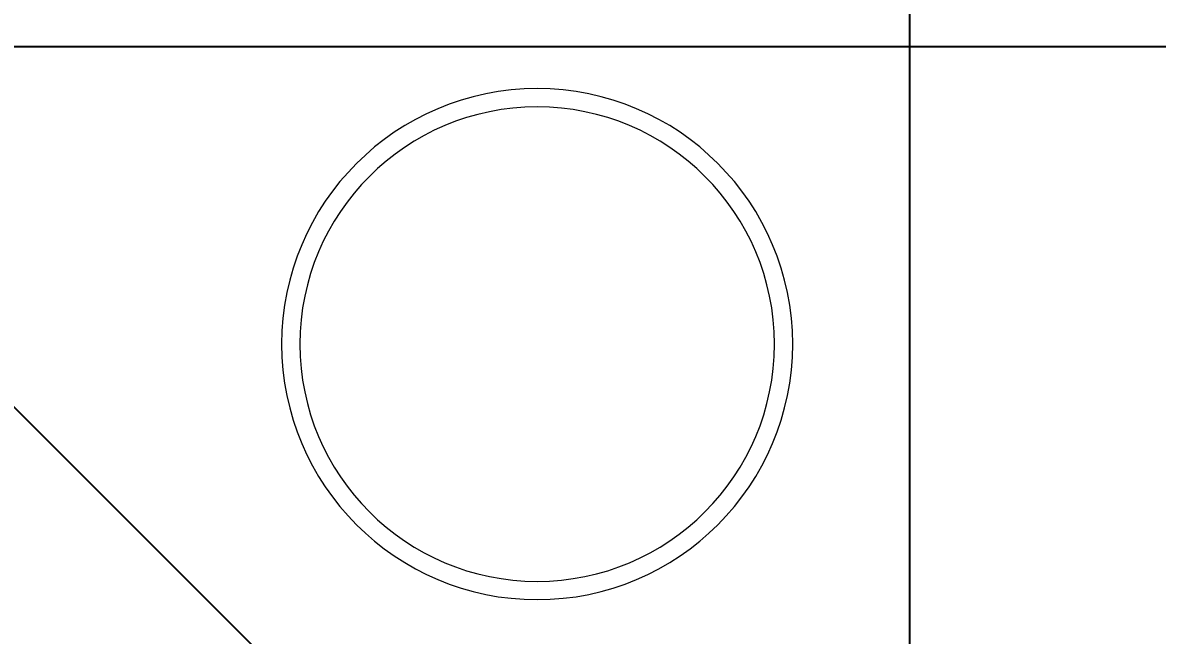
# Model space of a CAD drawing. Extents: x -12260 to 304645, y -29287 to 19916.
# Drawn here: x 15220 to 15842, y 67 to 403 of the extents above; entities that cross this region are included whole.
import ezdxf
from ezdxf import colors
from ezdxf.entities.mleader import LeaderData, LeaderLine
from ezdxf.math import Vec2, Vec3

# ---------------------------------------------------------------- set-up
doc = ezdxf.new("R2010")
doc.units = 0
doc.header["$LTSCALE"] = 0.25
doc.linetypes.add('DASHDOT', pattern=[25.4, 12.7, -6.35, 0, -6.35])
doc.layers.add('01-First Floor$0$FALSE CEILING', color=251, linetype='Continuous')
for name, color, linetype, lineweight in [('01-First Floor$0$LOADING', 253, 'Continuous', 5), ('01-First Floor$0$Walls', 251, 'Continuous', 5), ('E-LITE-CLNG-CNDT', 6, 'DASHDOT', 35), ('T-DATA-TEXT', 2, 'Continuous', 25)]:
    doc.layers.add(name, color=color, linetype=linetype, lineweight=lineweight)
doc.styles.add('DC_Elc_Romans', font='elc_romans.shx', dxfattribs={"width": 0.7})

# ---------------------------------------------------------------- blocks, each defined once
blk = doc.blocks.new('01-First Floor$0$WM00001-P')
at = {"layer": '01-First Floor$0$LOADING'}
for radius in [0.14, 0.13]:
    blk.add_circle((0, 0), radius, dxfattribs=at)
blk = doc.blocks.new('01-First Floor')
at = {"layer": '01-First Floor$0$FALSE CEILING', "linetype": 'Continuous'}
for p, q in [((15706, -298.58), (15706, 3190)), ((15106, 390), (19115.56, 390))]:
    blk.add_line(p, q, dxfattribs=at)
at = {"layer": '01-First Floor$0$FALSE CEILING'}
blk.add_lwpolyline([(16217.42, -810), (15106, 301.42), (15106, 3190), (19115.56, 3190), (19115.56, -810), (16217.42, -810)], dxfattribs=at)
at = {"layer": '01-First Floor$0$Walls'}
blk.add_line((15106, 301.42), (16217.42, -810), dxfattribs=at)
at = {"layer": '01-First Floor$0$LOADING', "extrusion": (2.25644e-18, 2.24019e-05, -1), "xscale": 1000, "yscale": 1000, "zscale": 1000, "rotation": 90.00000000000001}
blk.add_blockref('01-First Floor$0$WM00001-P', (-15501.79, 226.87, 0.13), dxfattribs=at)
blk = doc.blocks.new('DC_Arrow-ArrowEllipse')
at = {"color": 0}
blk.add_ellipse((0, 0), major_axis=(0.4, 0), ratio=0.4, dxfattribs=at)
at = {"color": 0, "ltscale": 0.5}
blk.add_solid([(-1.4, 0.1667), (-0.4, 0), (-1.4, -0.1667)], dxfattribs=at)

msp = doc.modelspace()

# ---------------------------------------------------------------- block references
at = {"layer": 'E-LITE-CLNG-CNDT'}
msp.add_blockref('01-First Floor', (0, 0), dxfattribs=at)

# ---------------------------------------------------------------- leaders
at = {"layer": 'T-DATA-TEXT'}
ml = msp.add_multileader_mtext('Standard', dxfattribs=at)
ml.set_content('LINE 10 TO SOUND RACK\\PIN DATA ROOM  ', color=256, style='DC_Elc_Romans')
ml.set_leader_properties(color=45)
ml.set_arrow_properties(name='DC_Arrow-ArrowEllipse')
ml.build(insert=Vec2(0, 0))
ml.multileader.update_dxf_attribs({"dogleg_length": 2, "arrow_head_size": 200, "scale": 100})
ctx = ml.context
ctx.base_point, ctx.scale, ctx.char_height, ctx.arrow_head_size, ctx.landing_gap_size, ctx.plane_origin = Vec3(15806.72, 1403.94), 100, 200, 200, 200, Vec3(24739.35, 5429.04)
notes = []
notes.append((ctx, [(0, (1, 1, 0), (15606.72, 1403.94), (1, 0), 200, [(0, [(14471.11, 290)], 0, [])])]))
ctx.mtext.insert, ctx.mtext.width, ctx.mtext.flow_direction = Vec3(16006.72, 1503.94), 2820.2952, 5
ml = msp.add_multileader_mtext('Standard', dxfattribs=at)
ml.set_content('LINE 7 TO SOUND RACK\\PIN DATA ROOM  ', color=256, style='DC_Elc_Romans')
ml.set_leader_properties(color=45)
ml.set_arrow_properties(name='DC_Arrow-ArrowEllipse')
ml.build(insert=Vec2(0, 0))
ml.multileader.update_dxf_attribs({"dogleg_length": 2, "arrow_head_size": 200, "scale": 100})
ctx = ml.context
ctx.base_point, ctx.scale, ctx.char_height, ctx.arrow_head_size, ctx.landing_gap_size, ctx.plane_origin = Vec3(7841.28, 241), 100, 200, 200, 200, Vec3(16810.87, 3595.52)
notes.append((ctx, [(0, (1, 1, 0), (7641.28, 241), (1, 0), 200, [(0, [(5536, -1185.65)], 0, [])])]))
ctx.mtext.insert, ctx.mtext.width, ctx.mtext.flow_direction = Vec3(8041.28, 341), 2820.2952, 5
for ctx, leaders in notes:
    for number, flags, end, landing, length, lines in leaders:
        leader = LeaderData()
        leader.index, (leader.has_last_leader_line, leader.has_dogleg_vector, leader.attachment_direction) = number, flags
        leader.last_leader_point, leader.dogleg_vector, leader.dogleg_length = Vec3(end), Vec3(landing), length
        for number, points, colour, breaks in lines:
            line = LeaderLine()
            line.index, line.vertices, line.color, line.breaks = number, Vec3.list(points), colors.encode_raw_color(colour), breaks
            leader.lines.append(line)
        ctx.leaders.append(leader)

doc.saveas('drawing.dxf')
